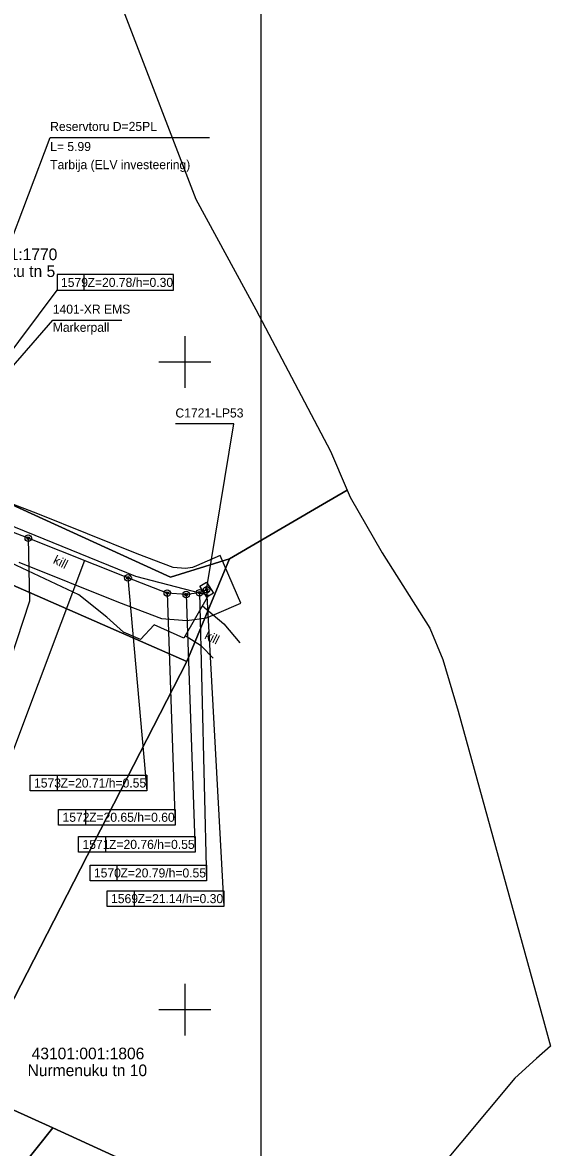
# Model space of a CAD drawing. Extents: x 513835 to 515060, y 6580494 to 6582392.
# Drawn here: x 514687.5 to 514728.2, y 6581539.4 to 6581626.2 of the extents above; entities that cross this region are included whole.
import ezdxf

# ---------------------------------------------------------------- set-up
doc = ezdxf.new("R2010")
doc.units = 0
for name, color, linetype in [('KOORDPUNKT', 7, 'Continuous'), ('MOOTKORG-EH2000', 7, 'Continuous'), ('MOOTMPUNKT', 7, 'Continuous'), ('MOOTPIIR', 7, 'Continuous'), ('PIIR', 7, 'Continuous'), ('SIRAJATIS', 7, 'Continuous'), ('SITRASS', 7, 'Continuous'), ('TEE', 7, 'Continuous'), ('VORK', 7, 'Continuous'), ('VORMISTUS', 7, 'Continuous')]:
    doc.layers.add(name, color=color, linetype=linetype)

msp = doc.modelspace()

# ---------------------------------------------------------------- linework, layer by layer
at = {"layer": 'KOORDPUNKT'}
for p, q in [((514692.233, 6581605.541), (514692.233, 6581606.741)), ((514690.151, 6581566.897), (514690.151, 6581568.097)), ((514692.353, 6581564.252), (514692.353, 6581565.452)), ((514693.895, 6581562.159), (514693.895, 6581563.359)), ((514694.776, 6581559.955), (514694.776, 6581561.155)), ((514696.098, 6581557.972), (514696.098, 6581559.172))]:
    msp.add_line(p, q, dxfattribs=at)
for points in [[(514679.786, 6581591.736), (514690.133, 6581605.541), (514699.133, 6581605.541), (514699.133, 6581606.741), (514690.133, 6581606.741), (514690.133, 6581605.541)], [(514687.907, 6581586.401), (514688.007, 6581581.529), (514680.5, 6581558.76), (514671.5, 6581558.76), (514671.5, 6581559.96), (514680.5, 6581559.96), (514680.5, 6581558.76)], [(514695.595, 6581583.331), (514697.051, 6581566.897), (514688.051, 6581566.897), (514688.051, 6581568.097), (514697.051, 6581568.097), (514697.051, 6581566.897)], [(514701.682, 6581582.42), (514702.998, 6581557.972), (514693.998, 6581557.972), (514693.998, 6581559.172), (514702.998, 6581559.172), (514702.998, 6581557.972)], [(514698.641, 6581582.162), (514699.253, 6581564.252), (514690.253, 6581564.252), (514690.253, 6581565.452), (514699.253, 6581565.452), (514699.253, 6581564.252)], [(514700.107, 6581582.048), (514700.795, 6581562.159), (514691.795, 6581562.159), (514691.795, 6581563.359), (514700.795, 6581563.359), (514700.795, 6581562.159)], [(514701.139, 6581582.185), (514701.676, 6581559.955), (514692.676, 6581559.955), (514692.676, 6581561.155), (514701.676, 6581561.155), (514701.676, 6581559.955)]]:
    msp.add_lwpolyline(points, dxfattribs=at)
for centre, radius in [((514687.907, 6581586.401), 0.25), ((514687.907, 6581586.401), 0.025), ((514687.907, 6581586.401), 0.0221), ((514687.907, 6581586.401), 0.0191), ((514687.907, 6581586.401), 0.0161), ((514687.907, 6581586.401), 0.0132), ((514687.907, 6581586.401), 0.0102), ((514687.907, 6581586.401), 0.00726), ((514687.907, 6581586.401), 0.0043), ((514695.595, 6581583.331), 0.25), ((514695.595, 6581583.331), 0.025), ((514695.595, 6581583.331), 0.0221), ((514695.595, 6581583.331), 0.0191), ((514695.595, 6581583.331), 0.0161), ((514695.595, 6581583.331), 0.0132), ((514695.595, 6581583.331), 0.0102), ((514695.595, 6581583.331), 0.00726), ((514695.595, 6581583.331), 0.0043), ((514698.641, 6581582.162), 0.25), ((514700.107, 6581582.048), 0.25), ((514701.139, 6581582.185), 0.25), ((514701.682, 6581582.42), 0.25), ((514701.682, 6581582.42), 0.025), ((514701.682, 6581582.42), 0.0221), ((514701.682, 6581582.42), 0.0191), ((514701.682, 6581582.42), 0.0161), ((514701.682, 6581582.42), 0.0132), ((514701.682, 6581582.42), 0.0102), ((514701.682, 6581582.42), 0.00726), ((514701.682, 6581582.42), 0.0043), ((514698.641, 6581582.162), 0.025), ((514698.641, 6581582.162), 0.0221), ((514698.641, 6581582.162), 0.0191), ((514698.641, 6581582.162), 0.0161), ((514698.641, 6581582.162), 0.0132), ((514698.641, 6581582.162), 0.0102), ((514698.641, 6581582.162), 0.00726), ((514698.641, 6581582.162), 0.0043), ((514700.107, 6581582.048), 0.025), ((514700.107, 6581582.048), 0.0221), ((514700.107, 6581582.048), 0.0191), ((514700.107, 6581582.048), 0.0161), ((514700.107, 6581582.048), 0.0132), ((514700.107, 6581582.048), 0.0102), ((514700.107, 6581582.048), 0.00726), ((514700.107, 6581582.048), 0.0043), ((514701.139, 6581582.185), 0.025), ((514701.139, 6581582.185), 0.0221), ((514701.139, 6581582.185), 0.0191), ((514701.139, 6581582.185), 0.0161), ((514701.139, 6581582.185), 0.0132), ((514701.139, 6581582.185), 0.0102), ((514701.139, 6581582.185), 0.00726), ((514701.139, 6581582.185), 0.0043)]:
    msp.add_circle(centre, radius, dxfattribs=at)
at = {"layer": 'MOOTMPUNKT'}
for centre in [(514687.907, 6581586.401), (514695.595, 6581583.331), (514698.641, 6581582.162), (514701.139, 6581582.185), (514701.682, 6581582.42), (514700.107, 6581582.048)]:
    msp.add_circle(centre, 0.1, dxfattribs=at)
at = {"layer": 'MOOTPIIR'}
msp.add_lwpolyline([(514687.178, 6581584.539), (514694.866, 6581581.468), (514698.196, 6581580.19), (514700.162, 6581580.037), (514701.679, 6581580.239), (514702.476, 6581580.585), (514704.312, 6581581.379), (514702.722, 6581585.05), (514700.887, 6581584.255), (514700.6, 6581584.131), (514700.052, 6581584.058), (514699.086, 6581584.133), (514696.325, 6581585.193), (514688.637, 6581588.263), (514681.654, 6581590.947)], dxfattribs=at)
at = {"layer": 'PIIR'}
for points in [[(514663.26, 6581599.66), (514681.77, 6581631.25), (514689.92, 6581635.59), (514692.68, 6581637.06), (514692.83, 6581636.66), (514693.51, 6581633.01), (514695.37, 6581626.82), (514700.84, 6581612.56), (514705.48, 6581604.06), (514711.25, 6581593.11), (514712.53, 6581590.1), (514710.64, 6581588.99), (514703.45, 6581584.81), (514698.89, 6581583.39)], [(514611.78, 6581618.58), (514614.73, 6581624.11), (514622.12, 6581620.93), (514645.95, 6581608.32), (514659.43, 6581601.75), (514663.26, 6581599.66), (514698.89, 6581583.39), (514703.45, 6581584.81), (514700.15, 6581576.88), (514677.43, 6581586.84), (514656.32, 6581596.7), (514634.85, 6581606.72), (514614.83, 6581616.73)], [(514700.15, 6581576.88), (514703.45, 6581584.81), (514710.64, 6581588.99), (514712.53, 6581590.1), (514712.76, 6581589.55), (514715.23, 6581585.27), (514718.93, 6581579.46), (514719.92, 6581577.02), (514721.11, 6581573.05), (514727.69, 6581549.16), (514728.24, 6581547.19), (514727.16, 6581546.23), (514725.48, 6581544.72), (514717.14, 6581534.73), (514715.59, 6581531.8), (514714.48, 6581529.32), (514712.7, 6581530.17), (514703.78, 6581534.47), (514689.79, 6581540.87), (514683.18, 6581543.87)], [(514683.18, 6581543.87), (514666.82, 6581551.83), (514661.96, 6581553.82), (514677.43, 6581586.84), (514700.15, 6581576.88)], [(514664.11, 6581508.66), (514644.95, 6581524.19), (514666.82, 6581551.83), (514683.18, 6581543.87), (514689.79, 6581540.87)], [(514664.11, 6581508.66), (514689.79, 6581540.87), (514703.78, 6581534.47), (514712.7, 6581530.17), (514714.48, 6581529.32), (514714.42, 6581529.18), (514714.37, 6581528.87), (514711.17, 6581508.89), (514709.48, 6581499.43), (514706.96, 6581491.65), (514700.94, 6581481.85), (514698.43, 6581479.81), (514696.77, 6581481.21), (514681.16, 6581494.34)]]:
    msp.add_lwpolyline(points, close=True, dxfattribs=at)
at = {"layer": 'SIRAJATIS'}
msp.add_lwpolyline([(514701.682, 6581582.42), (514703.786, 6581595.213), (514699.271, 6581595.213)], dxfattribs=at)
msp.add_lwpolyline([(514701.665, 6581583.003), (514702.204, 6581582.161), (514701.698, 6581581.837), (514701.16, 6581582.679)], close=True, dxfattribs=at)
for centre, radius in [((514701.574, 6581582.588), 0.0304), ((514701.574, 6581582.588), 0.029), ((514701.574, 6581582.588), 0.0277), ((514701.574, 6581582.588), 0.0263), ((514701.574, 6581582.588), 0.0249), ((514701.574, 6581582.588), 0.0236), ((514701.574, 6581582.588), 0.0222), ((514701.574, 6581582.588), 0.0209), ((514701.574, 6581582.588), 0.0195), ((514701.574, 6581582.588), 0.0181), ((514701.574, 6581582.588), 0.0168), ((514701.574, 6581582.588), 0.0154), ((514701.574, 6581582.588), 0.014), ((514701.574, 6581582.588), 0.0127), ((514701.574, 6581582.588), 0.0113), ((514701.574, 6581582.588), 0.00996), ((514701.574, 6581582.588), 0.0086), ((514701.574, 6581582.588), 0.00724), ((514701.574, 6581582.588), 0.00587), ((514701.574, 6581582.588), 0.00451), ((514701.574, 6581582.588), 0.00315), ((514701.574, 6581582.588), 0.00179), ((514701.574, 6581582.588), 0.000426), ((514701.789, 6581582.252), 0.0304), ((514701.789, 6581582.252), 0.029), ((514701.789, 6581582.252), 0.0277), ((514701.789, 6581582.252), 0.0263), ((514701.789, 6581582.252), 0.0249), ((514701.789, 6581582.252), 0.0236), ((514701.789, 6581582.252), 0.0222), ((514701.789, 6581582.252), 0.0209), ((514701.789, 6581582.252), 0.0195), ((514701.789, 6581582.252), 0.0181), ((514701.789, 6581582.252), 0.0168), ((514701.789, 6581582.252), 0.0154), ((514701.789, 6581582.252), 0.014), ((514701.789, 6581582.252), 0.0127), ((514701.789, 6581582.252), 0.0113), ((514701.789, 6581582.252), 0.00996), ((514701.789, 6581582.252), 0.0086), ((514701.789, 6581582.252), 0.00724), ((514701.789, 6581582.252), 0.00587), ((514701.789, 6581582.252), 0.00451), ((514701.789, 6581582.252), 0.00315), ((514701.789, 6581582.252), 0.00179), ((514701.789, 6581582.252), 0.000426)]:
    msp.add_circle(centre, radius, dxfattribs=at)
at = {"layer": 'SITRASS'}
for points in [[(514679.526, 6581590.783), (514689.597, 6581617.333), (514701.898, 6581617.333)], [(514679.786, 6581591.736), (514689.8, 6581603.226), (514695.12, 6581603.226)], [(514701.682, 6581582.42), (514701.139, 6581582.185), (514700.107, 6581582.048), (514698.641, 6581582.162), (514695.595, 6581583.331), (514687.907, 6581586.401), (514680.299, 6581589.325), (514679.256, 6581589.521), (514678.491, 6581588.946), (514677.904, 6581588.258), (514677.188, 6581588.144)], [(514692.238, 6581584.671), (514681.404, 6581555.91), (514662.051, 6581555.91)]]:
    msp.add_lwpolyline(points, dxfattribs=at)
at = {"layer": 'TEE'}
for points in [[(514663.996, 6581601.336), (514662.772, 6581599.177), (514663.317, 6581597.784), (514675.23, 6581592.524), (514685.466, 6581587.817), (514696.179, 6581583.453), (514701.834, 6581581.986), (514699.917, 6581578.688), (514697.62, 6581579.698), (514696.571, 6581578.564), (514695.249, 6581579.15), (514693.979, 6581580.287), (514691.82, 6581582.022), (514677.334, 6581588.824), (514662.412, 6581595.238), (514661.265, 6581595.021), (514659.188, 6581592.027)], [(514701.365, 6581581.179), (514703.019, 6581579.796), (514704.252, 6581578.313)], [(514702.189, 6581577.146), (514701.288, 6581578.058), (514700.014, 6581578.855)]]:
    msp.add_lwpolyline(points, dxfattribs=at)
at = {"layer": 'VORK'}
for p, q in [((514700, 6581602), (514700, 6581598)), ((514698, 6581600), (514702, 6581600)), ((514700, 6581552), (514700, 6581548)), ((514698, 6581550), (514702, 6581550))]:
    msp.add_line(p, q, dxfattribs=at)
at = {"layer": 'VORMISTUS'}
msp.add_lwpolyline([(514123.866, 6581398.722), (514123.866, 6581814.222), (514705.866, 6581814.222), (514705.866, 6581398.722)], close=True, dxfattribs=at)

# ---------------------------------------------------------------- texts
at = {"layer": 'KOORDPUNKT'}
for s, p in [('1579', (514690.433, 6581605.791)), ('Z=20.78/h=0.30', (514692.483, 6581605.791)), ('1573', (514688.351, 6581567.147)), ('Z=20.71/h=0.55', (514690.401, 6581567.147)), ('1572', (514690.553, 6581564.502)), ('Z=20.65/h=0.60', (514692.603, 6581564.502)), ('Z=20.76/h=0.55', (514694.145, 6581562.409)), ('1571', (514692.095, 6581562.409)), ('1570', (514692.976, 6581560.205)), ('Z=20.79/h=0.55', (514695.026, 6581560.205)), ('1569', (514694.298, 6581558.222)), ('Z=21.14/h=0.30', (514696.348, 6581558.222))]:
    msp.add_text(s, height=0.7, dxfattribs=at).set_placement(p)
at = {"layer": 'MOOTKORG-EH2000'}
for s, p in [(' 21.23', (514687.907, 6581586.351)), (' 21.26', (514695.595, 6581583.281)), (' 21.44', (514701.682, 6581582.37)), (' 21.25', (514698.641, 6581582.112)), (' 21.31', (514700.107, 6581581.998)), (' 21.34', (514701.139, 6581582.135))]:
    msp.add_text(s, height=0.1, dxfattribs=at).set_placement(p)
at = {"layer": 'PIIR'}
for s, p in [('43101:001:1770', (514681.447, 6581607.86)), ('Nurmenuku tn 5', (514681.424, 6581606.56)), ('43101:001:1806', (514688.167, 6581546.166)), ('Nurmenuku tn 10', (514687.852, 6581544.866))]:
    msp.add_text(s, height=0.9, dxfattribs=at).set_placement(p)
at = {"layer": 'SIRAJATIS'}
msp.add_text('C1721-LP53', height=0.7, dxfattribs=at).set_placement((514699.271, 6581595.713))
at = {"layer": 'SITRASS'}
for s, p in [('Reservtoru D=25PL', (514689.597, 6581617.833)), ('L= 5.99', (514689.597, 6581616.283)), ('Tarbija (ELV investeering)', (514689.597, 6581614.883)), ('1401-XR EMS', (514689.8, 6581603.726)), ('Markerpall', (514689.8, 6581602.326))]:
    msp.add_text(s, height=0.7, dxfattribs=at).set_placement(p)
at = {"layer": 'TEE'}
for p in [(514689.767, 6581584.484), (514701.458, 6581578.661)]:
    msp.add_text('kill', height=0.7, rotation=333.72604, dxfattribs=at).set_placement(p)

doc.saveas('drawing.dxf')
